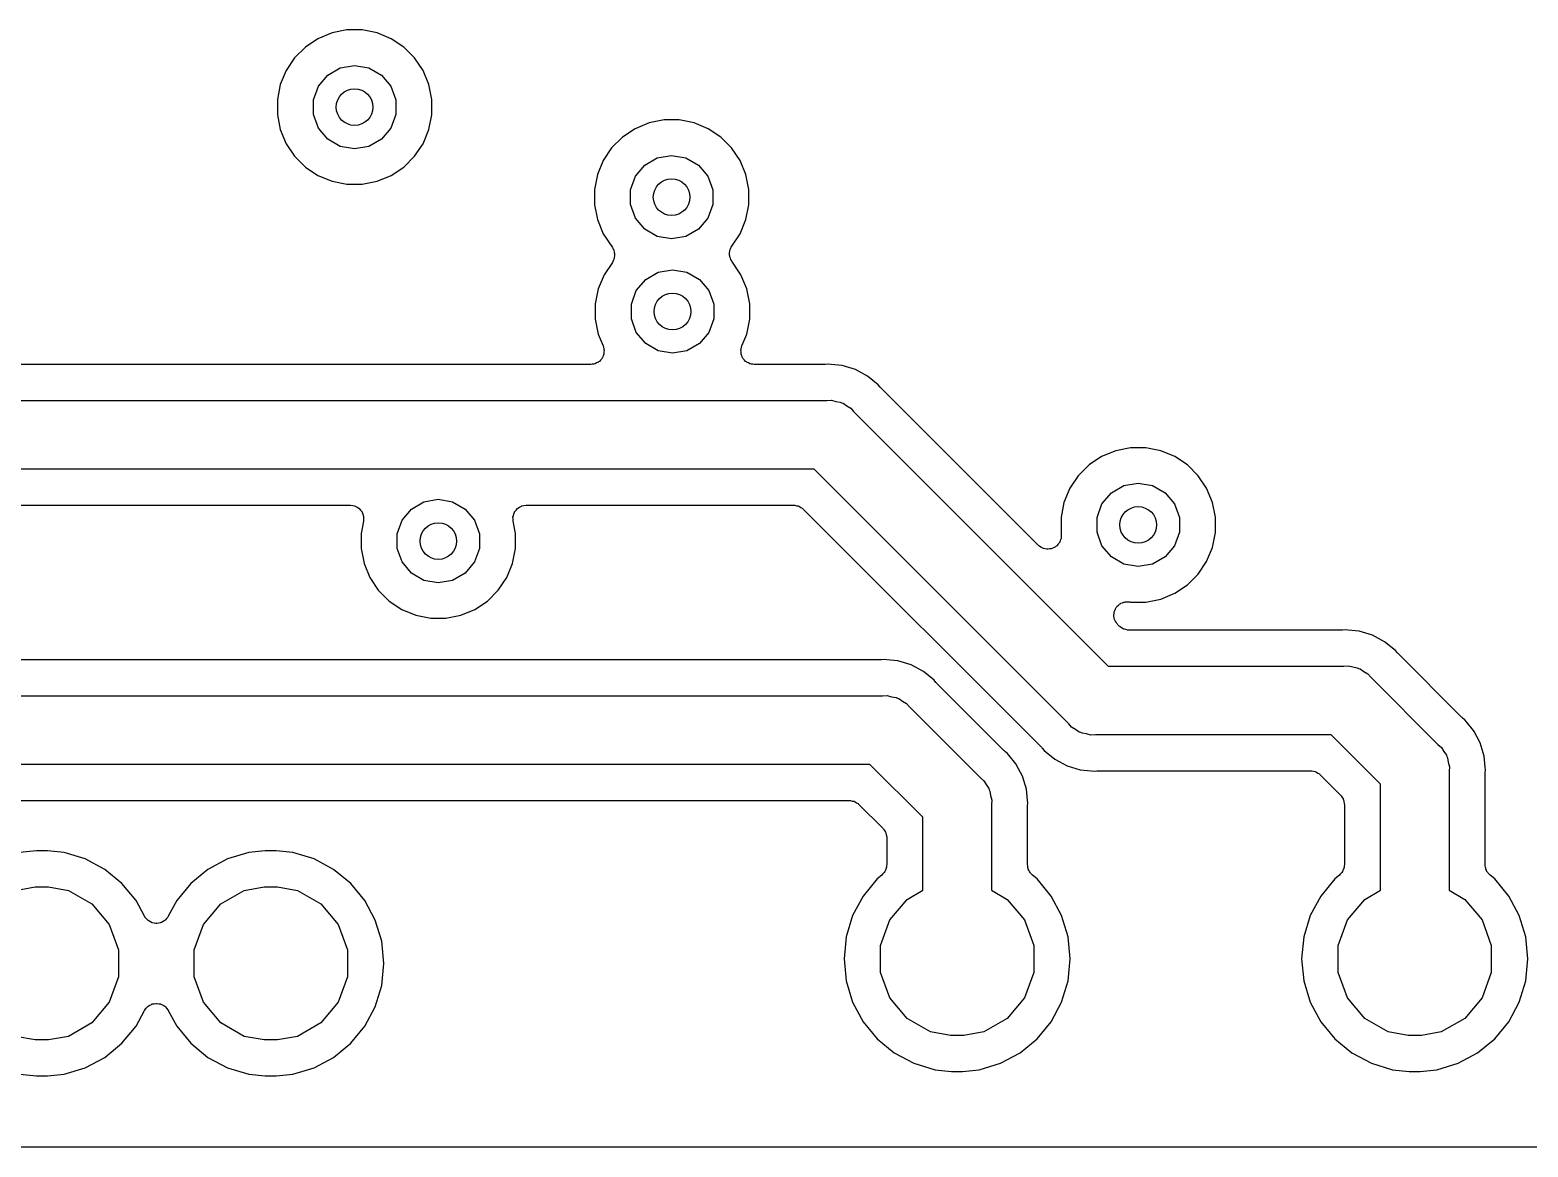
# Model space of a CAD drawing. Extents: x 91.4 to 190.2, y -113.9 to -59.9.
# Drawn here: x 131.45 to 148.08, y -113.13 to -100.72 of the extents above; entities that cross this region are included whole.
import ezdxf

# ---------------------------------------------------------------- set-up
doc = ezdxf.new("R2010")
doc.units = 0
doc.header["$MEASUREMENT"] = 0
doc.layers.add('BLACK', color=7, linetype='CONTINUOUS')

msp = doc.modelspace()

# ---------------------------------------------------------------- linework, layer by layer
at = {"layer": 'BLACK', "linetype": 'CONTINUOUS'}
for p, q in [((134.8, -100.756), (134.644, -100.82)), ((134.966, -100.723), (134.8, -100.756)), ((135.134, -100.723), (134.966, -100.723)), ((135.3, -100.756), (135.134, -100.723)), ((135.456, -100.82), (135.3, -100.756)), ((134.504, -100.914), (134.384, -101.034)), ((134.644, -100.82), (134.504, -100.914)), ((135.596, -100.914), (135.456, -100.82)), ((135.716, -101.034), (135.596, -100.914)), ((134.384, -101.034), (134.29, -101.174)), ((134.891, -101.144), (135.05, -101.116)), ((135.05, -101.116), (135.209, -101.144)), ((135.81, -101.174), (135.716, -101.034)), ((134.29, -101.174), (134.226, -101.33)), ((134.648, -101.348), (134.752, -101.224)), ((134.752, -101.224), (134.891, -101.144)), ((135.209, -101.144), (135.348, -101.224)), ((135.348, -101.224), (135.452, -101.348)), ((135.874, -101.33), (135.81, -101.174)), ((134.226, -101.33), (134.193, -101.496)), ((134.593, -101.499), (134.648, -101.348)), ((135.452, -101.348), (135.507, -101.499)), ((135.907, -101.496), (135.874, -101.33)), ((134.193, -101.496), (134.193, -101.664)), ((134.593, -101.661), (134.593, -101.499)), ((135.507, -101.499), (135.507, -101.661)), ((135.907, -101.664), (135.907, -101.496)), ((134.193, -101.664), (134.226, -101.83)), ((134.648, -101.812), (134.593, -101.661)), ((135.507, -101.661), (135.452, -101.812)), ((135.874, -101.83), (135.907, -101.664)), ((138.32, -101.756), (138.164, -101.82)), ((138.486, -101.723), (138.32, -101.756)), ((138.654, -101.723), (138.486, -101.723)), ((138.82, -101.756), (138.654, -101.723)), ((138.976, -101.82), (138.82, -101.756)), ((134.226, -101.83), (134.29, -101.986)), ((134.752, -101.936), (134.648, -101.812)), ((134.891, -102.016), (134.752, -101.936)), ((135.348, -101.936), (135.209, -102.016)), ((135.452, -101.812), (135.348, -101.936)), ((135.81, -101.986), (135.874, -101.83)), ((138.024, -101.914), (137.904, -102.034)), ((138.164, -101.82), (138.024, -101.914)), ((139.116, -101.914), (138.976, -101.82)), ((139.236, -102.034), (139.116, -101.914)), ((134.29, -101.986), (134.384, -102.126)), ((135.05, -102.044), (134.891, -102.016)), ((135.209, -102.016), (135.05, -102.044)), ((135.716, -102.126), (135.81, -101.986)), ((137.904, -102.034), (137.81, -102.174)), ((138.411, -102.144), (138.57, -102.116)), ((138.57, -102.116), (138.729, -102.144)), ((139.33, -102.174), (139.236, -102.034)), ((134.384, -102.126), (134.504, -102.246)), ((134.504, -102.246), (134.644, -102.34)), ((135.456, -102.34), (135.596, -102.246)), ((135.596, -102.246), (135.716, -102.126)), ((137.81, -102.174), (137.746, -102.33)), ((138.168, -102.348), (138.272, -102.224)), ((138.272, -102.224), (138.411, -102.144)), ((138.729, -102.144), (138.868, -102.224)), ((138.868, -102.224), (138.972, -102.348)), ((139.394, -102.33), (139.33, -102.174)), ((134.644, -102.34), (134.8, -102.404)), ((134.8, -102.404), (134.966, -102.437)), ((134.966, -102.437), (135.134, -102.437)), ((135.134, -102.437), (135.3, -102.404)), ((135.3, -102.404), (135.456, -102.34)), ((137.746, -102.33), (137.713, -102.496)), ((138.113, -102.499), (138.168, -102.348)), ((138.972, -102.348), (139.027, -102.499)), ((139.427, -102.496), (139.394, -102.33)), ((137.713, -102.496), (137.713, -102.664)), ((138.113, -102.661), (138.113, -102.499)), ((139.027, -102.499), (139.027, -102.661)), ((139.427, -102.664), (139.427, -102.496)), ((137.713, -102.664), (137.746, -102.83)), ((138.168, -102.812), (138.113, -102.661)), ((139.027, -102.661), (138.972, -102.812)), ((139.394, -102.83), (139.427, -102.664)), ((137.746, -102.83), (137.81, -102.986)), ((138.272, -102.936), (138.168, -102.812)), ((138.411, -103.016), (138.272, -102.936)), ((138.868, -102.936), (138.729, -103.016)), ((138.972, -102.812), (138.868, -102.936)), ((139.33, -102.986), (139.394, -102.83)), ((137.81, -102.986), (137.912, -103.139)), ((138.57, -103.044), (138.411, -103.016)), ((138.729, -103.016), (138.57, -103.044)), ((139.237, -103.124), (139.33, -102.986)), ((137.912, -103.139), (137.916, -103.147)), ((137.916, -103.147), (137.923, -103.156)), ((137.925, -103.277), (137.922, -103.288)), ((137.923, -103.156), (137.923, -103.158)), ((137.923, -103.158), (137.924, -103.159)), ((137.924, -103.159), (137.928, -103.174)), ((137.933, -103.261), (137.925, -103.277)), ((137.928, -103.174), (137.933, -103.186)), ((137.933, -103.186), (137.934, -103.195)), ((137.934, -103.258), (137.933, -103.26)), ((137.933, -103.26), (137.933, -103.261)), ((137.934, -103.195), (137.937, -103.206)), ((137.937, -103.238), (137.934, -103.246)), ((137.934, -103.246), (137.934, -103.258)), ((137.937, -103.209), (137.936, -103.226)), ((137.936, -103.226), (137.937, -103.238)), ((137.937, -103.206), (137.937, -103.208)), ((137.937, -103.208), (137.937, -103.209)), ((139.213, -103.192), (139.216, -103.184)), ((139.214, -103.204), (139.213, -103.192)), ((139.213, -103.221), (139.214, -103.204)), ((139.213, -103.222), (139.213, -103.221)), ((139.213, -103.224), (139.213, -103.222)), ((139.216, -103.235), (139.213, -103.224)), ((139.216, -103.172), (139.217, -103.17)), ((139.216, -103.184), (139.216, -103.172)), ((139.217, -103.244), (139.216, -103.235)), ((139.217, -103.169), (139.225, -103.153)), ((139.217, -103.17), (139.217, -103.169)), ((139.222, -103.256), (139.217, -103.244)), ((139.226, -103.271), (139.222, -103.256)), ((139.225, -103.153), (139.228, -103.142)), ((139.227, -103.272), (139.226, -103.271)), ((139.227, -103.274), (139.227, -103.272)), ((139.234, -103.283), (139.227, -103.274)), ((139.228, -103.142), (139.232, -103.135)), ((139.232, -103.135), (139.237, -103.124)), ((137.82, -103.444), (137.756, -103.6)), ((137.913, -103.306), (137.82, -103.444)), ((137.918, -103.295), (137.913, -103.306)), ((137.922, -103.288), (137.918, -103.295)), ((138.282, -103.494), (138.421, -103.414)), ((138.421, -103.414), (138.58, -103.386)), ((138.58, -103.386), (138.739, -103.414)), ((138.739, -103.414), (138.878, -103.494)), ((139.238, -103.291), (139.234, -103.283)), ((139.34, -103.444), (139.238, -103.291)), ((139.404, -103.6), (139.34, -103.444)), ((137.756, -103.6), (137.723, -103.766)), ((138.178, -103.618), (138.282, -103.494)), ((138.878, -103.494), (138.982, -103.618)), ((139.437, -103.766), (139.404, -103.6)), ((137.723, -103.766), (137.723, -103.934)), ((138.123, -103.769), (138.178, -103.618)), ((138.123, -103.931), (138.123, -103.769)), ((138.982, -103.618), (139.037, -103.769)), ((139.037, -103.769), (139.037, -103.931)), ((139.437, -103.934), (139.437, -103.766)), ((137.723, -103.934), (137.756, -104.1)), ((138.178, -104.082), (138.123, -103.931)), ((139.037, -103.931), (138.982, -104.082)), ((139.404, -104.1), (139.437, -103.934)), ((137.756, -104.1), (137.81, -104.232)), ((138.282, -104.206), (138.178, -104.082)), ((138.982, -104.082), (138.878, -104.206)), ((139.35, -104.232), (139.404, -104.1)), ((137.81, -104.232), (137.814, -104.248)), ((137.814, -104.248), (137.819, -104.263)), ((137.819, -104.263), (137.819, -104.273)), ((137.819, -104.273), (137.822, -104.282)), ((138.421, -104.286), (138.282, -104.206)), ((138.878, -104.206), (138.739, -104.286)), ((139.338, -104.282), (139.341, -104.273)), ((139.341, -104.263), (139.346, -104.248)), ((139.341, -104.273), (139.341, -104.263)), ((139.346, -104.248), (139.35, -104.232)), ((137.672, -104.439), (131.228, -104.439)), ((137.688, -104.436), (137.672, -104.439)), ((137.704, -104.435), (137.688, -104.436)), ((137.713, -104.432), (137.704, -104.435)), ((137.723, -104.43), (137.713, -104.432)), ((137.737, -104.422), (137.723, -104.43)), ((137.752, -104.416), (137.737, -104.422)), ((137.76, -104.409), (137.752, -104.416)), ((137.768, -104.404), (137.76, -104.409)), ((137.779, -104.391), (137.768, -104.404)), ((137.791, -104.38), (137.779, -104.391)), ((137.795, -104.372), (137.791, -104.38)), ((137.802, -104.364), (137.795, -104.372)), ((137.807, -104.349), (137.802, -104.364)), ((137.815, -104.334), (137.807, -104.349)), ((137.816, -104.324), (137.815, -104.334)), ((137.819, -104.315), (137.816, -104.324)), ((137.822, -104.282), (137.819, -104.299)), ((137.819, -104.299), (137.819, -104.315)), ((138.58, -104.314), (138.421, -104.286)), ((138.739, -104.286), (138.58, -104.314)), ((139.341, -104.299), (139.338, -104.282)), ((139.341, -104.315), (139.341, -104.299)), ((139.344, -104.324), (139.341, -104.315)), ((139.345, -104.334), (139.344, -104.324)), ((139.353, -104.349), (139.345, -104.334)), ((139.358, -104.364), (139.353, -104.349)), ((139.365, -104.372), (139.358, -104.364)), ((139.369, -104.38), (139.365, -104.372)), ((139.381, -104.391), (139.369, -104.38)), ((139.392, -104.404), (139.381, -104.391)), ((139.4, -104.409), (139.392, -104.404)), ((139.408, -104.416), (139.4, -104.409)), ((139.423, -104.422), (139.408, -104.416)), ((139.437, -104.43), (139.423, -104.422)), ((139.447, -104.432), (139.437, -104.43)), ((139.456, -104.435), (139.447, -104.432)), ((139.472, -104.436), (139.456, -104.435)), ((139.488, -104.439), (139.472, -104.436)), ((140.264, -104.439), (139.488, -104.439)), ((140.272, -104.438), (140.264, -104.439)), ((140.279, -104.438), (140.272, -104.438)), ((140.31, -104.435), (140.279, -104.438)), ((140.341, -104.438), (140.31, -104.435)), ((140.463, -104.45), (140.341, -104.438)), ((140.341, -104.438), (140.341, -104.438)), ((140.341, -104.438), (140.341, -104.438)), ((140.61, -104.495), (140.463, -104.45)), ((140.746, -104.567), (140.61, -104.495)), ((140.865, -104.665), (140.746, -104.567)), ((140.885, -104.689), (140.865, -104.665)), ((140.89, -104.694), (140.885, -104.689)), ((140.895, -104.7), (140.89, -104.694)), ((142.641, -106.446), (140.895, -104.7)), ((127.418, -104.839), (140.293, -104.839)), ((140.293, -104.839), (140.344, -104.835)), ((140.344, -104.835), (140.393, -104.848)), ((140.393, -104.848), (140.442, -104.856)), ((140.442, -104.856), (140.457, -104.865)), ((140.457, -104.865), (140.474, -104.869)), ((140.474, -104.869), (140.515, -104.898)), ((140.515, -104.898), (140.559, -104.924)), ((140.559, -104.924), (140.591, -104.962)), ((140.591, -104.962), (143.418, -107.789)), ((143.5, -105.396), (143.344, -105.46)), ((143.666, -105.363), (143.5, -105.396)), ((143.834, -105.363), (143.666, -105.363)), ((144, -105.396), (143.834, -105.363)), ((144.156, -105.46), (144, -105.396)), ((140.152, -105.601), (127.277, -105.601)), ((142.979, -108.428), (140.152, -105.601)), ((143.204, -105.554), (143.084, -105.674)), ((143.344, -105.46), (143.204, -105.554)), ((144.296, -105.554), (144.156, -105.46)), ((144.416, -105.674), (144.296, -105.554)), ((143.084, -105.674), (142.99, -105.814)), ((143.591, -105.784), (143.75, -105.756)), ((143.75, -105.756), (143.909, -105.784)), ((144.51, -105.814), (144.416, -105.674)), ((135.821, -105.964), (135.98, -105.936)), ((135.98, -105.936), (136.139, -105.964)), ((142.99, -105.814), (142.926, -105.97)), ((143.348, -105.988), (143.452, -105.864)), ((143.452, -105.864), (143.591, -105.784)), ((143.909, -105.784), (144.048, -105.864)), ((144.048, -105.864), (144.152, -105.988)), ((144.574, -105.97), (144.51, -105.814)), ((127.306, -106.001), (135.003, -106.001)), ((135.003, -106.001), (135.004, -106.001)), ((135.004, -106.001), (135.006, -106.001)), ((135.006, -106.001), (135.03, -106.006)), ((135.03, -106.006), (135.054, -106.01)), ((135.054, -106.01), (135.055, -106.011)), ((135.055, -106.011), (135.057, -106.011)), ((135.057, -106.011), (135.078, -106.024)), ((135.078, -106.024), (135.099, -106.036)), ((135.099, -106.036), (135.1, -106.037)), ((135.1, -106.037), (135.102, -106.038)), ((135.102, -106.038), (135.117, -106.057)), ((135.117, -106.057), (135.133, -106.076)), ((135.133, -106.076), (135.133, -106.078)), ((135.133, -106.078), (135.134, -106.079)), ((135.134, -106.079), (135.142, -106.102)), ((135.142, -106.102), (135.15, -106.125)), ((135.578, -106.168), (135.682, -106.044)), ((135.682, -106.044), (135.821, -105.964)), ((136.139, -105.964), (136.278, -106.044)), ((136.278, -106.044), (136.382, -106.168)), ((136.81, -106.125), (136.818, -106.102)), ((136.818, -106.102), (136.826, -106.079)), ((136.826, -106.079), (136.827, -106.078)), ((136.827, -106.076), (136.843, -106.057)), ((136.827, -106.078), (136.827, -106.076)), ((136.843, -106.057), (136.858, -106.038)), ((136.858, -106.038), (136.86, -106.037)), ((136.86, -106.037), (136.861, -106.036)), ((136.861, -106.036), (136.882, -106.024)), ((136.882, -106.024), (136.903, -106.011)), ((136.903, -106.011), (136.905, -106.011)), ((136.905, -106.011), (136.906, -106.01)), ((136.906, -106.01), (136.93, -106.006)), ((136.93, -106.006), (136.954, -106.001)), ((136.954, -106.001), (136.956, -106.001)), ((136.956, -106.001), (136.957, -106.001)), ((136.957, -106.001), (139.924, -106.001)), ((139.924, -106.001), (139.931, -106.002)), ((139.931, -106.002), (139.937, -106.002)), ((139.937, -106.002), (139.956, -106.007)), ((139.956, -106.007), (139.976, -106.01)), ((139.976, -106.01), (139.981, -106.013)), ((139.981, -106.013), (139.988, -106.015)), ((139.988, -106.015), (140.004, -106.026)), ((140.004, -106.026), (140.021, -106.036)), ((140.021, -106.036), (140.025, -106.041)), ((140.025, -106.041), (140.03, -106.045)), ((140.03, -106.045), (142.675, -108.69)), ((142.926, -105.97), (142.893, -106.136)), ((143.293, -106.139), (143.348, -105.988)), ((144.152, -105.988), (144.207, -106.139)), ((144.607, -106.136), (144.574, -105.97)), ((135.15, -106.18), (135.123, -106.316)), ((135.15, -106.125), (135.15, -106.127)), ((135.15, -106.127), (135.151, -106.128)), ((135.151, -106.128), (135.15, -106.153)), ((135.15, -106.153), (135.15, -106.177)), ((135.15, -106.177), (135.15, -106.179)), ((135.15, -106.179), (135.15, -106.18)), ((135.523, -106.319), (135.578, -106.168)), ((136.382, -106.168), (136.437, -106.319)), ((136.809, -106.128), (136.81, -106.127)), ((136.81, -106.153), (136.809, -106.128)), ((136.81, -106.127), (136.81, -106.125)), ((136.81, -106.177), (136.81, -106.153)), ((136.81, -106.179), (136.81, -106.177)), ((136.81, -106.18), (136.81, -106.179)), ((136.837, -106.316), (136.81, -106.18)), ((142.893, -106.136), (142.893, -106.304)), ((143.293, -106.301), (143.293, -106.139)), ((144.207, -106.139), (144.207, -106.301)), ((144.607, -106.304), (144.607, -106.136)), ((135.123, -106.316), (135.123, -106.484)), ((135.523, -106.481), (135.523, -106.319)), ((136.437, -106.319), (136.437, -106.481)), ((136.837, -106.484), (136.837, -106.316)), ((142.857, -106.439), (142.846, -106.453)), ((142.87, -106.426), (142.857, -106.439)), ((142.873, -106.419), (142.87, -106.426)), ((142.879, -106.413), (142.873, -106.419)), ((142.884, -106.395), (142.879, -106.413)), ((142.892, -106.379), (142.884, -106.395)), ((142.893, -106.371), (142.892, -106.379)), ((142.893, -106.304), (142.894, -106.311)), ((142.895, -106.363), (142.893, -106.371)), ((142.894, -106.311), (142.894, -106.319)), ((142.894, -106.319), (142.896, -106.327)), ((142.896, -106.327), (142.895, -106.345)), ((142.895, -106.345), (142.895, -106.363)), ((143.348, -106.452), (143.293, -106.301)), ((144.207, -106.301), (144.152, -106.452)), ((144.574, -106.47), (144.607, -106.304)), ((135.123, -106.484), (135.156, -106.65)), ((135.578, -106.632), (135.523, -106.481)), ((136.437, -106.481), (136.382, -106.632)), ((136.804, -106.65), (136.837, -106.484)), ((142.648, -106.451), (142.641, -106.446)), ((142.653, -106.457), (142.648, -106.451)), ((142.669, -106.466), (142.653, -106.457)), ((142.684, -106.476), (142.669, -106.466)), ((142.692, -106.478), (142.684, -106.476)), ((142.699, -106.482), (142.692, -106.478)), ((142.717, -106.485), (142.699, -106.482)), ((142.734, -106.49), (142.717, -106.485)), ((142.742, -106.489), (142.734, -106.49)), ((142.75, -106.49), (142.742, -106.489)), ((142.768, -106.487), (142.75, -106.49)), ((142.786, -106.485), (142.768, -106.487)), ((142.793, -106.482), (142.786, -106.485)), ((142.801, -106.48), (142.793, -106.482)), ((142.817, -106.471), (142.801, -106.48)), ((142.833, -106.463), (142.817, -106.471)), ((142.839, -106.457), (142.833, -106.463)), ((142.846, -106.453), (142.839, -106.457)), ((143.452, -106.576), (143.348, -106.452)), ((143.591, -106.656), (143.452, -106.576)), ((144.048, -106.576), (143.909, -106.656)), ((144.152, -106.452), (144.048, -106.576)), ((144.51, -106.626), (144.574, -106.47)), ((135.156, -106.65), (135.22, -106.806)), ((135.682, -106.756), (135.578, -106.632)), ((135.821, -106.836), (135.682, -106.756)), ((136.278, -106.756), (136.139, -106.836)), ((136.382, -106.632), (136.278, -106.756)), ((136.74, -106.806), (136.804, -106.65)), ((143.75, -106.684), (143.591, -106.656)), ((143.909, -106.656), (143.75, -106.684)), ((144.296, -106.886), (144.416, -106.766)), ((144.416, -106.766), (144.51, -106.626)), ((135.22, -106.806), (135.314, -106.946)), ((135.98, -106.864), (135.821, -106.836)), ((136.139, -106.836), (135.98, -106.864)), ((136.646, -106.946), (136.74, -106.806)), ((144.156, -106.98), (144.296, -106.886)), ((135.314, -106.946), (135.434, -107.066)), ((135.434, -107.066), (135.574, -107.16)), ((136.386, -107.16), (136.526, -107.066)), ((136.526, -107.066), (136.646, -106.946)), ((143.531, -107.113), (143.544, -107.1)), ((143.544, -107.1), (143.551, -107.097)), ((143.551, -107.097), (143.557, -107.091)), ((143.557, -107.091), (143.575, -107.086)), ((143.575, -107.086), (143.591, -107.078)), ((143.591, -107.078), (143.599, -107.077)), ((143.599, -107.077), (143.607, -107.075)), ((143.607, -107.075), (143.625, -107.075)), ((143.625, -107.075), (143.643, -107.074)), ((143.643, -107.074), (143.651, -107.076)), ((143.651, -107.076), (143.659, -107.076)), ((143.659, -107.076), (143.666, -107.077)), ((143.666, -107.077), (143.834, -107.077)), ((143.834, -107.077), (144, -107.044)), ((144, -107.044), (144.156, -106.98)), ((135.574, -107.16), (135.73, -107.224)), ((135.73, -107.224), (135.896, -107.257)), ((135.896, -107.257), (136.064, -107.257)), ((136.064, -107.257), (136.23, -107.224)), ((136.23, -107.224), (136.386, -107.16)), ((143.48, -107.22), (143.483, -107.202)), ((143.481, -107.228), (143.48, -107.22)), ((143.48, -107.236), (143.481, -107.228)), ((143.485, -107.253), (143.48, -107.236)), ((143.483, -107.202), (143.485, -107.184)), ((143.485, -107.184), (143.488, -107.177)), ((143.488, -107.271), (143.485, -107.253)), ((143.488, -107.177), (143.49, -107.169)), ((143.492, -107.278), (143.488, -107.271)), ((143.49, -107.169), (143.499, -107.153)), ((143.499, -107.153), (143.507, -107.137)), ((143.507, -107.137), (143.513, -107.131)), ((143.513, -107.131), (143.517, -107.124)), ((143.517, -107.124), (143.531, -107.113)), ((143.494, -107.286), (143.492, -107.278)), ((143.504, -107.301), (143.494, -107.286)), ((143.513, -107.317), (143.504, -107.301)), ((143.519, -107.322), (143.513, -107.317)), ((143.524, -107.329), (143.519, -107.322)), ((143.54, -107.345), (143.524, -107.329)), ((143.545, -107.349), (143.54, -107.345)), ((143.549, -107.354), (143.545, -107.349)), ((143.566, -107.364), (143.549, -107.354)), ((143.582, -107.375), (143.566, -107.364)), ((143.589, -107.377), (143.582, -107.375)), ((143.594, -107.38), (143.589, -107.377)), ((143.614, -107.383), (143.594, -107.38)), ((143.633, -107.388), (143.614, -107.383)), ((143.639, -107.388), (143.633, -107.388)), ((143.646, -107.389), (143.639, -107.388)), ((146.004, -107.389), (143.646, -107.389)), ((146.012, -107.388), (146.004, -107.389)), ((146.019, -107.388), (146.012, -107.388)), ((146.05, -107.385), (146.019, -107.388)), ((146.081, -107.388), (146.05, -107.385)), ((146.203, -107.4), (146.081, -107.388)), ((146.081, -107.388), (146.081, -107.388)), ((146.081, -107.388), (146.081, -107.388)), ((146.35, -107.445), (146.203, -107.4)), ((146.486, -107.517), (146.35, -107.445)), ((146.605, -107.615), (146.486, -107.517)), ((140.884, -107.719), (118.516, -107.719)), ((140.892, -107.718), (140.884, -107.719)), ((140.899, -107.718), (140.892, -107.718)), ((140.93, -107.715), (140.899, -107.718)), ((140.961, -107.718), (140.93, -107.715)), ((141.083, -107.73), (140.961, -107.718)), ((140.961, -107.718), (140.961, -107.718)), ((140.961, -107.718), (140.961, -107.718)), ((141.23, -107.775), (141.083, -107.73)), ((146.625, -107.639), (146.605, -107.615)), ((146.63, -107.644), (146.625, -107.639)), ((146.635, -107.65), (146.63, -107.644)), ((147.34, -108.355), (146.635, -107.65)), ((141.366, -107.847), (141.23, -107.775)), ((141.485, -107.945), (141.366, -107.847)), ((143.418, -107.789), (146.033, -107.789)), ((146.033, -107.789), (146.084, -107.785)), ((146.084, -107.785), (146.133, -107.798)), ((146.133, -107.798), (146.182, -107.806)), ((146.182, -107.806), (146.197, -107.815)), ((146.197, -107.815), (146.213, -107.819)), ((146.213, -107.819), (146.255, -107.848)), ((146.255, -107.848), (146.299, -107.874)), ((146.299, -107.874), (146.331, -107.912)), ((146.331, -107.912), (147.078, -108.659)), ((141.505, -107.969), (141.485, -107.945)), ((141.51, -107.974), (141.505, -107.969)), ((141.515, -107.98), (141.51, -107.974)), ((142.26, -108.725), (141.515, -107.98)), ((118.288, -108.119), (140.913, -108.119)), ((140.913, -108.119), (140.964, -108.115)), ((140.964, -108.115), (141.013, -108.128)), ((141.013, -108.128), (141.062, -108.136)), ((141.062, -108.136), (141.077, -108.145)), ((141.077, -108.145), (141.094, -108.149)), ((141.094, -108.149), (141.135, -108.178)), ((141.135, -108.178), (141.179, -108.204)), ((141.179, -108.204), (141.211, -108.242)), ((141.211, -108.242), (141.998, -109.029)), ((143.011, -108.466), (142.979, -108.428)), ((147.346, -108.36), (147.34, -108.355)), ((147.351, -108.365), (147.346, -108.36)), ((147.375, -108.385), (147.351, -108.365)), ((147.395, -108.409), (147.375, -108.385)), ((147.473, -108.504), (147.395, -108.409)), ((147.395, -108.409), (147.395, -108.409)), ((143.055, -108.492), (143.011, -108.466)), ((143.096, -108.521), (143.055, -108.492)), ((143.113, -108.525), (143.096, -108.521)), ((143.128, -108.534), (143.113, -108.525)), ((143.177, -108.542), (143.128, -108.534)), ((143.226, -108.555), (143.177, -108.542)), ((143.277, -108.551), (143.226, -108.555)), ((145.892, -108.551), (143.277, -108.551)), ((146.439, -109.098), (145.892, -108.551)), ((147.479, -108.516), (147.473, -108.504)), ((147.545, -108.64), (147.479, -108.516)), ((142.266, -108.73), (142.26, -108.725)), ((142.271, -108.735), (142.266, -108.73)), ((142.295, -108.755), (142.271, -108.735)), ((142.315, -108.779), (142.295, -108.755)), ((142.675, -108.69), (142.68, -108.696)), ((142.68, -108.696), (142.685, -108.701)), ((142.685, -108.701), (142.705, -108.725)), ((142.705, -108.725), (142.729, -108.745)), ((142.729, -108.745), (142.729, -108.745)), ((142.729, -108.745), (142.729, -108.745)), ((142.729, -108.745), (142.824, -108.823)), ((147.078, -108.659), (147.116, -108.691)), ((147.116, -108.691), (147.142, -108.735)), ((147.142, -108.735), (147.171, -108.776)), ((147.59, -108.787), (147.545, -108.64)), ((140.772, -108.881), (118.147, -108.881)), ((141.359, -109.468), (140.772, -108.881)), ((142.393, -108.874), (142.315, -108.779)), ((142.315, -108.779), (142.315, -108.779)), ((142.422, -108.929), (142.393, -108.874)), ((142.465, -109.01), (142.422, -108.929)), ((142.422, -108.929), (142.422, -108.929)), ((142.824, -108.823), (142.96, -108.895)), ((142.96, -108.895), (143.107, -108.94)), ((147.171, -108.776), (147.175, -108.793)), ((147.175, -108.793), (147.184, -108.808)), ((147.184, -108.808), (147.192, -108.857)), ((147.192, -108.857), (147.205, -108.906)), ((147.205, -108.906), (147.201, -108.957)), ((147.602, -108.909), (147.59, -108.787)), ((147.605, -108.94), (147.602, -108.909)), ((147.602, -108.909), (147.602, -108.909)), ((147.602, -108.909), (147.602, -108.909)), ((141.998, -109.029), (142.036, -109.061)), ((142.036, -109.061), (142.062, -109.105)), ((142.51, -109.157), (142.465, -109.01)), ((143.107, -108.94), (143.229, -108.952)), ((143.229, -108.952), (143.229, -108.952)), ((143.229, -108.952), (143.229, -108.952)), ((143.229, -108.952), (143.26, -108.955)), ((143.26, -108.955), (143.291, -108.952)), ((143.291, -108.952), (143.298, -108.952)), ((143.298, -108.952), (143.306, -108.951)), ((143.306, -108.951), (145.664, -108.951)), ((145.664, -108.951), (145.671, -108.952)), ((145.671, -108.952), (145.677, -108.952)), ((145.677, -108.952), (145.696, -108.957)), ((145.696, -108.957), (145.716, -108.96)), ((145.716, -108.96), (145.721, -108.963)), ((145.721, -108.963), (145.728, -108.965)), ((145.728, -108.965), (145.744, -108.976)), ((145.744, -108.976), (145.761, -108.986)), ((145.761, -108.986), (145.765, -108.991)), ((145.765, -108.991), (145.77, -108.995)), ((145.77, -108.995), (145.995, -109.22)), ((146.439, -109.817), (146.439, -109.098)), ((147.201, -108.957), (147.201, -110.278)), ((147.601, -108.986), (147.602, -108.978)), ((147.601, -109.993), (147.601, -108.986)), ((147.602, -108.971), (147.605, -108.94)), ((147.602, -108.978), (147.602, -108.971)), ((142.062, -109.105), (142.091, -109.146)), ((142.091, -109.146), (142.095, -109.163)), ((142.095, -109.163), (142.104, -109.178)), ((142.104, -109.178), (142.112, -109.227)), ((142.112, -109.227), (142.125, -109.276)), ((142.522, -109.279), (142.51, -109.157)), ((145.995, -109.22), (145.999, -109.225)), ((145.999, -109.225), (146.004, -109.229)), ((146.004, -109.229), (146.014, -109.246)), ((146.014, -109.246), (146.025, -109.262)), ((146.025, -109.262), (146.027, -109.269)), ((118.176, -109.281), (140.544, -109.281)), ((140.544, -109.281), (140.551, -109.282)), ((140.551, -109.282), (140.557, -109.282)), ((140.557, -109.282), (140.576, -109.287)), ((140.576, -109.287), (140.596, -109.29)), ((140.596, -109.29), (140.601, -109.293)), ((140.601, -109.293), (140.608, -109.295)), ((140.608, -109.295), (140.624, -109.306)), ((140.624, -109.306), (140.641, -109.316)), ((140.641, -109.316), (140.645, -109.321)), ((140.645, -109.321), (140.65, -109.325)), ((140.65, -109.325), (140.915, -109.59)), ((142.125, -109.276), (142.121, -109.327)), ((142.121, -109.327), (142.121, -110.278)), ((142.521, -109.356), (142.522, -109.348)), ((142.521, -109.993), (142.521, -109.356)), ((142.525, -109.31), (142.522, -109.279)), ((142.522, -109.279), (142.522, -109.279)), ((142.522, -109.279), (142.522, -109.279)), ((142.522, -109.341), (142.525, -109.31)), ((142.522, -109.348), (142.522, -109.341)), ((146.027, -109.269), (146.03, -109.274)), ((146.03, -109.274), (146.033, -109.294)), ((146.033, -109.294), (146.038, -109.313)), ((146.038, -109.313), (146.038, -109.319)), ((146.038, -109.319), (146.039, -109.326)), ((146.039, -109.326), (146.039, -109.804)), ((140.915, -109.59), (140.919, -109.595)), ((140.919, -109.595), (140.924, -109.599)), ((140.924, -109.599), (140.934, -109.616)), ((141.359, -110.278), (141.359, -109.468)), ((140.934, -109.616), (140.945, -109.632)), ((140.945, -109.632), (140.947, -109.639)), ((140.947, -109.639), (140.95, -109.644)), ((140.95, -109.644), (140.953, -109.664)), ((140.953, -109.664), (140.958, -109.683)), ((140.958, -109.683), (140.958, -109.689)), ((140.958, -109.689), (140.959, -109.696)), ((140.959, -109.696), (140.959, -109.993)), ((131.519, -109.84), (131.335, -109.858)), ((131.641, -109.84), (131.519, -109.84)), ((131.825, -109.858), (131.641, -109.84)), ((132.061, -109.93), (131.825, -109.858)), ((132.278, -110.046), (132.061, -109.93)), ((133.639, -109.93), (133.422, -110.046)), ((133.875, -109.858), (133.639, -109.93)), ((134.059, -109.84), (133.875, -109.858)), ((134.181, -109.84), (134.059, -109.84)), ((134.365, -109.858), (134.181, -109.84)), ((134.601, -109.93), (134.365, -109.858)), ((134.818, -110.046), (134.601, -109.93)), ((146.039, -109.804), (146.039, -109.804)), ((146.039, -109.804), (146.039, -109.993)), ((146.439, -110.278), (146.439, -109.817)), ((146.439, -109.817), (146.439, -109.817)), ((132.468, -110.202), (132.278, -110.046)), ((133.422, -110.046), (133.232, -110.202)), ((135.008, -110.202), (134.818, -110.046)), ((140.913, -110.098), (140.904, -110.109)), ((140.924, -110.089), (140.913, -110.098)), ((140.93, -110.079), (140.924, -110.089)), ((140.938, -110.069), (140.93, -110.079)), ((140.943, -110.056), (140.938, -110.069)), ((140.95, -110.044), (140.943, -110.056)), ((140.952, -110.032), (140.95, -110.044)), ((140.956, -110.021), (140.952, -110.032)), ((140.957, -110.007), (140.956, -110.021)), ((140.959, -109.993), (140.957, -110.007)), ((142.523, -110.007), (142.521, -109.993)), ((142.524, -110.021), (142.523, -110.007)), ((142.528, -110.032), (142.524, -110.021)), ((142.53, -110.044), (142.528, -110.032)), ((142.537, -110.056), (142.53, -110.044)), ((142.542, -110.069), (142.537, -110.056)), ((142.55, -110.079), (142.542, -110.069)), ((142.556, -110.089), (142.55, -110.079)), ((142.567, -110.098), (142.556, -110.089)), ((142.576, -110.109), (142.567, -110.098)), ((145.993, -110.098), (145.984, -110.109)), ((146.004, -110.089), (145.993, -110.098)), ((146.01, -110.079), (146.004, -110.089)), ((146.018, -110.069), (146.01, -110.079)), ((146.023, -110.056), (146.018, -110.069)), ((146.03, -110.044), (146.023, -110.056)), ((146.032, -110.032), (146.03, -110.044)), ((146.036, -110.021), (146.032, -110.032)), ((146.037, -110.007), (146.036, -110.021)), ((146.039, -109.993), (146.037, -110.007)), ((147.603, -110.007), (147.601, -109.993)), ((147.604, -110.021), (147.603, -110.007)), ((147.608, -110.032), (147.604, -110.021)), ((147.61, -110.044), (147.608, -110.032)), ((147.617, -110.056), (147.61, -110.044)), ((147.622, -110.069), (147.617, -110.056)), ((147.63, -110.079), (147.622, -110.069)), ((147.636, -110.089), (147.63, -110.079)), ((147.647, -110.098), (147.636, -110.089)), ((147.656, -110.109), (147.647, -110.098)), ((131.285, -110.279), (131.506, -110.24)), ((131.506, -110.24), (131.654, -110.24)), ((131.654, -110.24), (131.875, -110.279)), ((132.624, -110.392), (132.468, -110.202)), ((133.232, -110.202), (133.076, -110.392)), ((133.825, -110.279), (134.046, -110.24)), ((134.046, -110.24), (134.194, -110.24)), ((134.194, -110.24), (134.415, -110.279)), ((135.164, -110.392), (135.008, -110.202)), ((140.852, -110.152), (140.696, -110.342)), ((140.904, -110.109), (140.852, -110.152)), ((142.628, -110.152), (142.576, -110.109)), ((142.784, -110.342), (142.628, -110.152)), ((145.932, -110.152), (145.776, -110.342)), ((145.984, -110.109), (145.932, -110.152)), ((147.708, -110.152), (147.656, -110.109)), ((147.864, -110.342), (147.708, -110.152)), ((131.875, -110.279), (132.135, -110.429)), ((132.135, -110.429), (132.327, -110.658)), ((132.718, -110.567), (132.624, -110.392)), ((133.076, -110.392), (132.982, -110.567)), ((133.373, -110.658), (133.565, -110.429)), ((133.565, -110.429), (133.825, -110.279)), ((134.415, -110.279), (134.675, -110.429)), ((134.675, -110.429), (134.867, -110.658)), ((135.28, -110.609), (135.164, -110.392)), ((140.696, -110.342), (140.58, -110.559)), ((140.993, -110.608), (141.185, -110.379)), ((141.185, -110.379), (141.359, -110.278)), ((142.121, -110.278), (142.295, -110.379)), ((142.295, -110.379), (142.487, -110.608)), ((142.9, -110.559), (142.784, -110.342)), ((145.776, -110.342), (145.66, -110.559)), ((146.073, -110.608), (146.265, -110.379)), ((146.265, -110.379), (146.439, -110.278)), ((147.201, -110.278), (147.375, -110.379)), ((147.375, -110.379), (147.567, -110.608)), ((147.98, -110.559), (147.864, -110.342)), ((132.721, -110.571), (132.718, -110.567)), ((132.723, -110.575), (132.721, -110.571)), ((132.737, -110.591), (132.723, -110.575)), ((132.75, -110.608), (132.737, -110.591)), ((132.963, -110.591), (132.95, -110.608)), ((132.977, -110.575), (132.963, -110.591)), ((132.979, -110.571), (132.977, -110.575)), ((132.982, -110.567), (132.979, -110.571)), ((140.58, -110.559), (140.508, -110.795)), ((142.972, -110.795), (142.9, -110.559)), ((145.66, -110.559), (145.588, -110.795)), ((148.052, -110.795), (147.98, -110.559)), ((132.327, -110.658), (132.43, -110.94)), ((132.754, -110.61), (132.75, -110.608)), ((132.757, -110.614), (132.754, -110.61)), ((132.776, -110.624), (132.757, -110.614)), ((132.794, -110.635), (132.776, -110.624)), ((132.799, -110.636), (132.794, -110.635)), ((132.803, -110.639), (132.799, -110.636)), ((132.824, -110.642), (132.803, -110.639)), ((132.845, -110.646), (132.824, -110.642)), ((132.85, -110.645), (132.845, -110.646)), ((132.855, -110.646), (132.85, -110.645)), ((132.876, -110.642), (132.855, -110.646)), ((132.897, -110.639), (132.876, -110.642)), ((132.901, -110.636), (132.897, -110.639)), ((132.906, -110.635), (132.901, -110.636)), ((132.924, -110.624), (132.906, -110.635)), ((132.943, -110.614), (132.924, -110.624)), ((132.946, -110.61), (132.943, -110.614)), ((132.95, -110.608), (132.946, -110.61)), ((133.27, -110.94), (133.373, -110.658)), ((134.867, -110.658), (134.97, -110.94)), ((135.352, -110.845), (135.28, -110.609)), ((140.89, -110.89), (140.993, -110.608)), ((142.487, -110.608), (142.59, -110.89)), ((145.97, -110.89), (146.073, -110.608)), ((147.567, -110.608), (147.67, -110.89)), ((135.376, -111.09), (135.352, -110.845)), ((140.508, -110.795), (140.484, -111.04)), ((140.89, -111.19), (140.89, -110.89)), ((142.59, -110.89), (142.59, -111.19)), ((142.996, -111.04), (142.972, -110.795)), ((145.588, -110.795), (145.564, -111.04)), ((145.97, -111.19), (145.97, -110.89)), ((147.67, -110.89), (147.67, -111.19)), ((148.076, -111.04), (148.052, -110.795)), ((132.43, -110.94), (132.43, -111.24)), ((133.27, -111.24), (133.27, -110.94)), ((134.97, -110.94), (134.97, -111.24)), ((135.352, -111.335), (135.376, -111.09)), ((140.484, -111.04), (140.508, -111.285)), ((142.972, -111.285), (142.996, -111.04)), ((145.564, -111.04), (145.588, -111.285)), ((148.052, -111.285), (148.076, -111.04)), ((132.43, -111.24), (132.327, -111.522)), ((133.373, -111.522), (133.27, -111.24)), ((134.97, -111.24), (134.867, -111.522)), ((140.993, -111.472), (140.89, -111.19)), ((142.59, -111.19), (142.487, -111.472)), ((146.073, -111.472), (145.97, -111.19)), ((147.67, -111.19), (147.567, -111.472)), ((135.28, -111.571), (135.352, -111.335)), ((140.508, -111.285), (140.58, -111.521)), ((142.9, -111.521), (142.972, -111.285)), ((145.588, -111.285), (145.66, -111.521)), ((147.98, -111.521), (148.052, -111.285)), ((132.327, -111.522), (132.135, -111.751)), ((132.723, -111.605), (132.737, -111.589)), ((132.737, -111.589), (132.75, -111.572)), ((132.75, -111.572), (132.754, -111.57)), ((132.754, -111.57), (132.757, -111.566)), ((132.757, -111.566), (132.776, -111.556)), ((132.776, -111.556), (132.794, -111.545)), ((132.794, -111.545), (132.799, -111.544)), ((132.799, -111.544), (132.803, -111.541)), ((132.803, -111.541), (132.824, -111.538)), ((132.824, -111.538), (132.845, -111.534)), ((132.845, -111.534), (132.85, -111.535)), ((132.85, -111.535), (132.855, -111.534)), ((132.855, -111.534), (132.876, -111.538)), ((132.876, -111.538), (132.897, -111.541)), ((132.897, -111.541), (132.901, -111.544)), ((132.901, -111.544), (132.906, -111.545)), ((132.906, -111.545), (132.924, -111.556)), ((132.924, -111.556), (132.943, -111.566)), ((132.943, -111.566), (132.946, -111.57)), ((132.946, -111.57), (132.95, -111.572)), ((132.95, -111.572), (132.963, -111.589)), ((132.963, -111.589), (132.977, -111.605)), ((133.565, -111.751), (133.373, -111.522)), ((134.867, -111.522), (134.675, -111.751)), ((135.164, -111.788), (135.28, -111.571)), ((140.58, -111.521), (140.696, -111.738)), ((141.185, -111.701), (140.993, -111.472)), ((142.487, -111.472), (142.295, -111.701)), ((142.784, -111.738), (142.9, -111.521)), ((145.66, -111.521), (145.776, -111.738)), ((146.265, -111.701), (146.073, -111.472)), ((147.567, -111.472), (147.375, -111.701)), ((147.864, -111.738), (147.98, -111.521)), ((132.135, -111.751), (131.875, -111.901)), ((132.624, -111.788), (132.718, -111.613)), ((132.718, -111.613), (132.721, -111.609)), ((132.721, -111.609), (132.723, -111.605)), ((132.977, -111.605), (132.979, -111.609)), ((132.979, -111.609), (132.982, -111.613)), ((132.982, -111.613), (133.076, -111.788)), ((133.825, -111.901), (133.565, -111.751)), ((134.675, -111.751), (134.415, -111.901)), ((140.696, -111.738), (140.852, -111.928)), ((141.445, -111.851), (141.185, -111.701)), ((142.295, -111.701), (142.035, -111.851)), ((142.628, -111.928), (142.784, -111.738)), ((145.776, -111.738), (145.932, -111.928)), ((146.525, -111.851), (146.265, -111.701)), ((147.375, -111.701), (147.115, -111.851)), ((147.708, -111.928), (147.864, -111.738)), ((131.506, -111.94), (131.285, -111.901)), ((131.875, -111.901), (131.654, -111.94)), ((132.468, -111.978), (132.624, -111.788)), ((133.076, -111.788), (133.232, -111.978)), ((134.046, -111.94), (133.825, -111.901)), ((134.415, -111.901), (134.194, -111.94)), ((135.008, -111.978), (135.164, -111.788)), ((140.852, -111.928), (141.042, -112.084)), ((141.666, -111.89), (141.445, -111.851)), ((141.814, -111.89), (141.666, -111.89)), ((142.035, -111.851), (141.814, -111.89)), ((142.438, -112.084), (142.628, -111.928)), ((145.932, -111.928), (146.122, -112.084)), ((146.746, -111.89), (146.525, -111.851)), ((146.894, -111.89), (146.746, -111.89)), ((147.115, -111.851), (146.894, -111.89)), ((147.518, -112.084), (147.708, -111.928)), ((131.654, -111.94), (131.506, -111.94)), ((132.278, -112.134), (132.468, -111.978)), ((133.232, -111.978), (133.422, -112.134)), ((134.194, -111.94), (134.046, -111.94)), ((134.818, -112.134), (135.008, -111.978)), ((141.042, -112.084), (141.259, -112.2)), ((142.221, -112.2), (142.438, -112.084)), ((146.122, -112.084), (146.339, -112.2)), ((147.301, -112.2), (147.518, -112.084)), ((131.825, -112.322), (132.061, -112.25)), ((132.061, -112.25), (132.278, -112.134)), ((133.422, -112.134), (133.639, -112.25)), ((133.639, -112.25), (133.875, -112.322)), ((134.365, -112.322), (134.601, -112.25)), ((134.601, -112.25), (134.818, -112.134)), ((141.259, -112.2), (141.495, -112.272)), ((141.985, -112.272), (142.221, -112.2)), ((146.339, -112.2), (146.575, -112.272)), ((147.065, -112.272), (147.301, -112.2)), ((131.335, -112.322), (131.519, -112.34)), ((131.519, -112.34), (131.641, -112.34)), ((131.641, -112.34), (131.825, -112.322)), ((133.875, -112.322), (134.059, -112.34)), ((134.059, -112.34), (134.181, -112.34)), ((134.181, -112.34), (134.365, -112.322)), ((141.495, -112.272), (141.679, -112.29)), ((141.679, -112.29), (141.801, -112.29)), ((141.801, -112.29), (141.985, -112.272)), ((146.575, -112.272), (146.759, -112.29)), ((146.759, -112.29), (146.881, -112.29)), ((146.881, -112.29), (147.065, -112.272)), ((185.544, -113.13), (106.765, -113.13))]:
    msp.add_line(p, q, dxfattribs=at)
at = {"layer": 'BLACK'}
for centre in [(135.05, -101.58), (138.57, -102.58), (138.58, -103.85), (143.75, -106.22), (135.98, -106.4)]:
    msp.add_circle(centre, 0.2032, dxfattribs=at)

doc.saveas('drawing.dxf')
